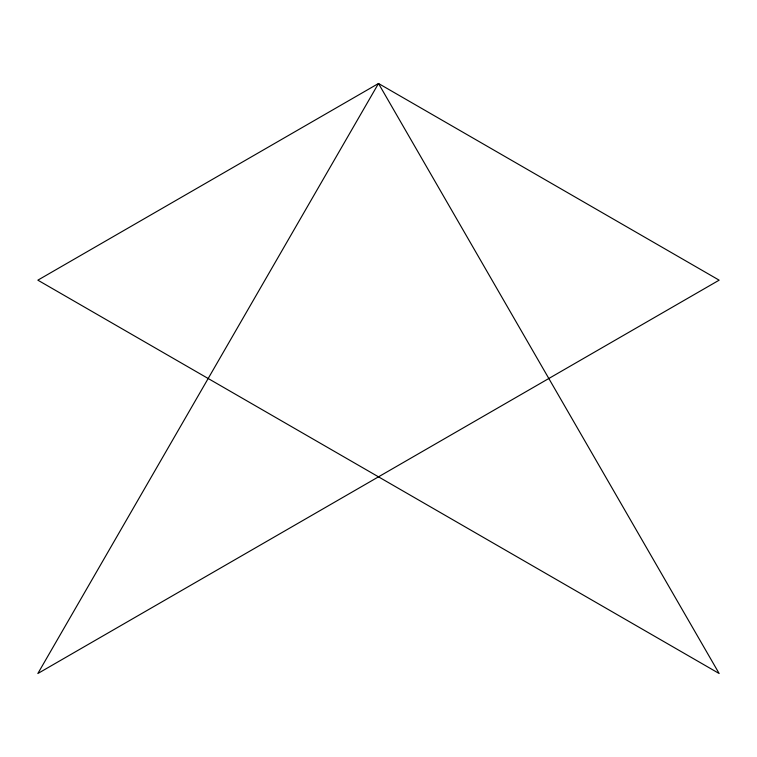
<?xml version="1.0" encoding="UTF-8"?>
<svg xmlns="http://www.w3.org/2000/svg" width="757" height="757" viewBox="0 0 757 757"><rect width="100%" height="100%" fill="white"/><g stroke="black" fill="none" stroke-linecap="round" stroke-linejoin="round"><path stroke-width="1.14" d="M378.5 83.488L37.85 673.512L719.15 280.166L378.5 83.488L37.85 280.166L719.15 673.512L378.5 83.488"/></g></svg>
